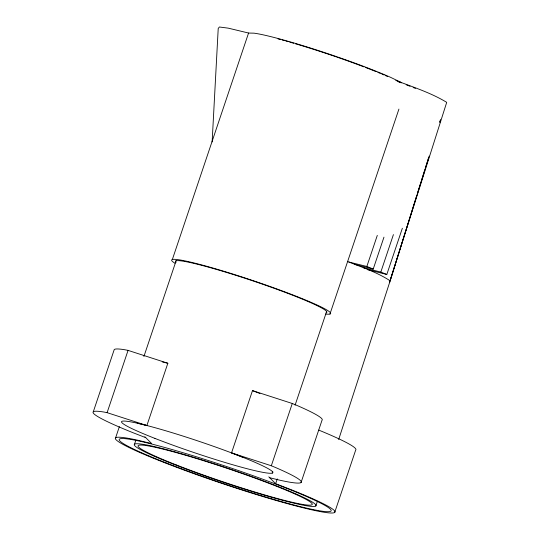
<?xml version="1.0" encoding="UTF-8"?>
<svg xmlns="http://www.w3.org/2000/svg" width="540" height="540" viewBox="0 0 540 540"><rect width="100%" height="100%" fill="white"/><g stroke="black" fill="none" stroke-linecap="round" stroke-linejoin="round"><path stroke-width="0.81" d="M212.132 141.953L218.221 28.465L219.388 27L228.258 28.154L248.69 33.062M338.681 439.506L389.63 282.44L416.765 195.48M417.778 192.267L421.058 181.811M421.565 180.205L424.845 169.749M425.351 168.143L428.632 157.687M389.63 282.44L429.172 156.114M93.285 411.824L114.244 349.549A109.836 8.424 18.6 0 1 124.882 349.758L128.061 350.386L167.846 363.251L146.887 425.527L137.234 423.171M145.753 437.663L133.522 432.918A109.836 8.424 18.6 0 1 103.923 412.034L107.102 412.661L128.061 350.386M172.348 259.517L248.562 33.055L253.996 33.163A83.876 6.433 18.6 0 1 390.602 77.342L400.923 82.33M115.607 437.846L119.367 426.668M143.91 356.468L176.189 260.55M134.494 444.272L135.817 440.336M243.466 457.522L231.538 452.898L252.491 390.623L292.282 403.488L296.635 405.297A109.836 8.424 18.6 0 1 322.016 420.235L301.064 482.504M269.69 477.738L279.585 480.148A109.836 8.424 18.6 0 0 275.677 467.573L271.323 465.764L292.282 403.488M272.228 473.121L272.768 471.521M295.09 405.182L326.565 311.668M329.96 314.024L398.925 109.094M144.855 436.765L151.706 443.61L138.247 440.33A115.823 8.883 18.6 0 0 158.038 460.094A115.823 8.883 18.6 0 0 312.073 509.902A115.823 8.883 18.6 0 0 292.282 490.138L275.65 483.685L277.263 478.899M348.948 262.035L366.836 266.476L377.298 235.393M354.605 264.391L373.235 269.035L383.967 237.154M363.218 267.678L380.815 272.066L393.417 234.61M367.315 269.602L386.809 274.469L402.361 228.245M315.826 505.96A95.857 7.351 18.6 0 0 185.22 454.795A95.857 7.351 18.6 0 0 174.434 464.589A95.857 7.351 18.6 0 0 315.826 505.96L317.412 501.242M334.712 512.386L355.671 450.11A115.823 8.883 18.6 0 0 318.769 430.103M162.216 361.881L167.846 363.251M107.102 412.661L146.887 425.527M231.538 452.898L271.323 465.764M395.78 80.406C412.979 87.109 430.866 92.725 446.715 102.35L390.008 280.719C376.92 272.167 361.874 267.239 347.443 261.461M397.926 81.608L401.342 82.877M252.491 390.623L259.949 393.518M406.195 84.76L410.056 86.278M413.147 87.487L415.469 88.391M366.836 266.476L373.235 269.035M380.815 272.066L386.809 274.469M268.792 476.84L275.65 483.685M278.039 38.914A79.88 6.129 18.6 0 1 280.584 39.589M282.163 40.014A79.88 6.129 18.6 0 1 284.351 40.608M285.849 41.027A79.88 6.129 18.6 0 1 288.144 41.668M289.703 42.113A79.88 6.129 18.6 0 1 293.693 43.267M295.319 43.74A79.88 6.129 18.6 0 1 297.776 44.469M298.6 44.712A79.88 6.129 18.6 0 1 316.906 50.409M317.716 50.672A79.88 6.129 18.6 0 1 336.704 57.017M337.487 57.287A79.88 6.129 18.6 0 1 363.859 66.845M365.432 67.453A79.88 6.129 18.6 0 1 372.944 70.389M373.653 70.673A79.88 6.129 18.6 0 1 376.211 71.699M377.872 72.38A79.88 6.129 18.6 0 1 380.295 73.386M381.854 74.041A79.88 6.129 18.6 0 1 384.109 74.999M385.546 75.627A79.88 6.129 18.6 0 1 387.592 76.525M176.04 262.481A79.88 6.129 18.6 0 1 251.39 280.382A79.88 6.129 18.6 0 1 326.207 312.728M174.987 263.257A83.876 6.433 18.6 0 1 253.82 280.881A83.876 6.433 18.6 0 1 325.613 314.044M440.498 119.894L439.742 122.31L440.505 119.907M154.906 438.392A79.88 6.129 18.6 0 0 272.727 472.865A79.88 6.129 18.6 0 0 163.89 430.232A79.88 6.129 18.6 0 0 154.906 438.392M165.983 462.834A111.827 8.579 18.6 0 0 330.932 511.096A111.827 8.579 18.6 0 0 178.565 451.406A111.827 8.579 18.6 0 0 165.983 462.834M176.546 465.028A91.861 7.047 18.6 0 0 312.046 504.671A91.861 7.047 18.6 0 0 186.887 455.639A91.861 7.047 18.6 0 0 176.546 465.028"/></g></svg>
